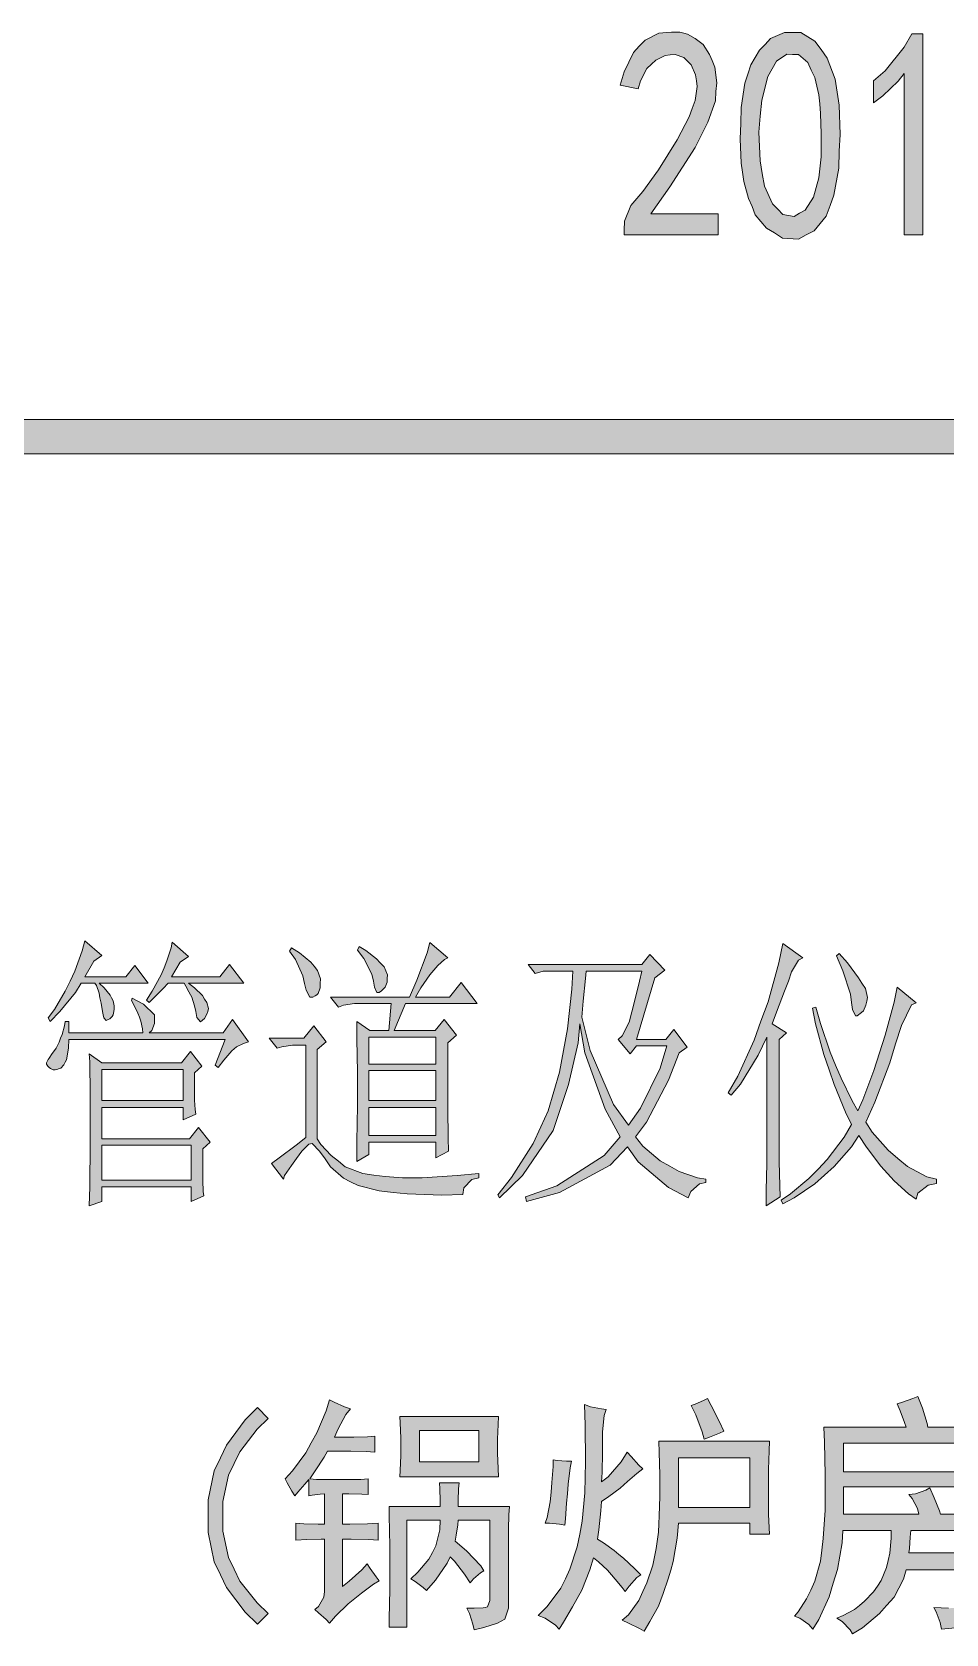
# Model space of a CAD drawing. Header units: millimetres. Extents: x 0 to 829, y 0 to 586.
# Drawn here: x 786.84 to 798.1, y 33.39 to 53.13 of the extents above; entities that cross this region are included whole.
import ezdxf

# ---------------------------------------------------------------- set-up
doc = ezdxf.new("R2010")
doc.units = ezdxf.units.MM

msp = doc.modelspace()

# ---------------------------------------------------------------- hatches: boundary and pattern name
h = msp.add_hatch(color=0)
h.dxf.hatch_style = 2
h.paths.add_polyline_path([(794.134528, 50.687111), (794.138056, 50.796472), (794.219194, 50.9905), (794.293278, 51.075167), (794.367361, 51.163361), (794.557861, 51.431472), (794.674278, 51.614917), (794.790694, 51.798361), (794.938861, 52.084111), (794.974139, 52.186417), (795.009417, 52.285194), (795.034111, 52.458056), (795.027056, 52.528611), (795.016472, 52.602694), (794.963556, 52.722639), (794.917694, 52.7685), (794.871833, 52.814361), (794.762472, 52.853167), (794.7025, 52.846111), (794.642528, 52.839056), (794.526111, 52.782611), (794.473194, 52.733222), (794.41675, 52.680306), (794.335611, 52.528611), (794.307389, 52.429833), (794.085139, 52.472167), (794.134528, 52.637972), (794.250944, 52.877861), (794.3215, 52.955472), (794.395583, 53.029556), (794.564917, 53.114222), (794.663694, 53.121278), (794.720139, 53.128333), (794.822444, 53.124806), (794.871833, 53.114222), (794.917694, 53.103639), (795.012944, 53.050722), (795.058806, 53.011917), (795.108194, 52.973111), (795.189333, 52.853167), (795.221083, 52.775556), (795.252833, 52.694417), (795.277528, 52.503917), (795.266944, 52.394556), (795.259889, 52.281667), (795.168167, 52.017083), (795.090556, 51.861861), (795.009417, 51.706639), (794.698972, 51.219806), (794.466139, 50.888194), (795.295167, 50.888194), (795.295167, 50.630667), (794.134528, 50.630667)])
h = msp.add_hatch(color=0)
h.paths.add_polyline_path([(795.573861, 52.002972), (795.577389, 52.197), (795.62325, 52.496861), (795.658528, 52.60975), (795.697333, 52.722639), (795.803167, 52.906083), (795.873722, 52.976639), (795.94075, 53.047194), (796.110083, 53.121278), (796.212389, 53.121278), (796.314694, 53.121278), (796.487556, 53.015444), (796.565167, 52.913139), (796.63925, 52.807306), (796.738028, 52.54625), (796.759194, 52.3875), (796.783889, 52.22875), (796.798, 51.865389), (796.787417, 51.660778), (796.780361, 51.452639), (796.720389, 51.1175), (796.674528, 50.9905), (796.625139, 50.859972), (796.476972, 50.680056), (796.378194, 50.630667), (796.282944, 50.57775), (796.085389, 50.588333), (795.986611, 50.651833), (795.891361, 50.711806), (795.75025, 50.874083), (795.711444, 50.976389), (795.669111, 51.075167), (795.612667, 51.286833), (795.595028, 51.399722), (795.577389, 51.512611), (795.566806, 51.812472)])
h.paths.add_polyline_path([(795.81375, 52.091167), (795.796111, 51.893611), (795.810222, 51.540833), (795.838444, 51.385611), (795.866667, 51.230389), (795.961917, 51.011667), (796.028944, 50.944639), (796.092444, 50.881139), (796.230028, 50.856444), (796.297056, 50.89525), (796.367611, 50.934056), (796.469917, 51.092806), (796.501667, 51.21275), (796.533417, 51.332694), (796.565167, 51.590222), (796.565167, 51.731333), (796.565167, 51.872444), (796.554583, 52.126444), (796.547528, 52.242861), (796.536944, 52.35575), (796.484028, 52.567417), (796.441694, 52.659139), (796.399361, 52.754389), (796.282944, 52.849639), (796.212389, 52.853167), (796.141833, 52.856694), (796.014833, 52.7685), (795.958389, 52.67325), (795.905472, 52.581528), (795.831389, 52.288722)])
h = msp.add_hatch(color=0)
h.dxf.hatch_style = 2
h.paths.add_polyline_path([(797.588222, 52.616806), (797.514139, 52.521556), (797.323639, 52.341639), (797.207222, 52.256972), (797.207222, 52.528611), (797.351861, 52.652083), (797.588222, 52.941361), (797.679944, 53.107167), (797.817528, 53.107167), (797.817528, 50.630667), (797.588222, 50.630667)])
h = msp.add_hatch(color=0)
h.dxf.hatch_style = 2
h.paths.add_polyline_path([(819.294639, 48.351722), (819.294639, 47.928389), (769.958667, 47.928389), (769.958667, 48.351722)])
h = msp.add_hatch(color=0)
h.dxf.hatch_style = 2
h.paths.add_polyline_path([(787.488194, 41.927639), (787.699861, 41.747722), (787.601083, 41.677167), (787.488194, 41.486667), (787.996194, 41.486667), (788.105556, 41.62425), (788.271361, 41.405528), (787.664583, 41.405528), (787.728083, 41.349083), (787.802167, 41.260889), (787.819806, 41.225611), (787.837444, 41.190333), (787.851556, 41.126833), (787.851556, 41.102139), (787.851556, 41.080972), (787.8445, 41.038639), (787.837444, 41.017472), (787.826861, 40.996306), (787.798639, 40.968083), (787.777472, 40.9575), (787.752778, 40.946917), (787.724556, 40.978667), (787.713972, 41.017472), (787.706917, 41.059806), (787.689278, 41.162111), (787.675167, 41.225611), (787.664583, 41.285583), (787.632833, 41.377306), (787.611667, 41.405528), (787.445861, 41.405528), (787.375306, 41.292639), (787.181278, 41.059806), (787.061333, 40.936333), (787.036639, 40.978667), (787.11425, 41.080972), (787.248306, 41.30675), (787.308278, 41.430222), (787.364722, 41.553694), (787.456444, 41.804167)])
h = msp.add_hatch(color=0)
h.dxf.hatch_style = 2
h.paths.add_polyline_path([(788.567694, 41.913528), (788.768778, 41.733611), (788.666472, 41.666583), (788.557111, 41.486667), (789.153306, 41.486667), (789.27325, 41.638361), (789.449639, 41.405528), (788.768778, 41.405528), (788.839333, 41.349083), (788.938111, 41.253833), (788.966333, 41.2115), (788.994556, 41.169167), (789.012194, 41.095083), (789.005139, 41.059806), (788.994556, 41.024528), (788.962806, 40.971611), (788.938111, 40.950444), (788.913417, 40.929278), (788.871083, 40.982194), (788.856972, 41.059806), (788.839333, 41.126833), (788.807583, 41.232667), (788.789944, 41.264417), (788.772306, 41.299694), (788.7335, 41.37025), (788.712333, 41.405528), (788.514778, 41.405528), (788.454806, 41.342028), (788.338389, 41.225611), (788.281944, 41.169167), (788.250194, 41.197389), (788.32075, 41.30675), (788.430111, 41.507833), (788.465389, 41.596028), (788.500667, 41.684222), (788.553583, 41.842972)])
h = msp.add_hatch(color=0)
h.paths.add_polyline_path([(791.234694, 40.823444), (791.266444, 41.155056), (790.881917, 41.155056), (790.811361, 41.155056), (790.677306, 41.133889), (790.617333, 41.112722), (790.518556, 41.236194), (791.488694, 41.236194), (791.580417, 41.444333), (791.707417, 41.779472), (791.742694, 41.91), (791.961417, 41.7195), (791.922611, 41.698333), (791.837944, 41.62425), (791.792083, 41.567806), (791.742694, 41.511361), (791.629806, 41.349083), (791.566306, 41.236194), (791.982583, 41.236194), (792.127222, 41.416111), (792.324778, 41.155056), (791.442833, 41.155056), (791.301722, 40.823444), (791.806194, 40.823444), (791.919083, 40.961028), (792.070778, 40.767), (791.961417, 40.67175), (791.961417, 40.050861), (791.961417, 39.860361), (791.968472, 39.500528), (791.972, 39.33825), (791.816778, 39.253583), (791.816778, 39.447611), (790.991278, 39.447611), (790.991278, 39.295917), (790.839583, 39.21125), (790.843111, 39.454667), (790.850167, 39.899167), (790.850167, 40.10025), (790.850167, 40.304861), (790.843111, 40.721139), (790.839583, 40.932806), (791.001861, 40.823444)])
h.paths.add_polyline_path([(790.991278, 40.329556), (790.991278, 39.959139), (791.816778, 39.959139), (791.816778, 40.329556)])
h.paths.add_polyline_path([(790.991278, 39.874472), (790.991278, 39.52875), (791.816778, 39.52875), (791.816778, 39.874472)])
h.paths.add_polyline_path([(790.991278, 40.742306), (790.991278, 40.410694), (791.816778, 40.410694), (791.816778, 40.742306)])
h = msp.add_hatch(color=0)
h.dxf.hatch_style = 2
h.paths.add_polyline_path([(790.850167, 41.81475), (790.871333, 41.857083), (790.952472, 41.807694), (791.083, 41.708917), (791.128861, 41.656), (791.17825, 41.606611), (791.220583, 41.507833), (791.217056, 41.4655), (791.213528, 41.419639), (791.188833, 41.356139), (791.167667, 41.334972), (791.1465, 41.313806), (791.118278, 41.292639), (791.090056, 41.292639), (791.058306, 41.359667), (791.047722, 41.430222), (791.026556, 41.518417), (790.927778, 41.712444)])
h = msp.add_hatch(color=0)
h.dxf.hatch_style = 2
h.paths.add_polyline_path([(795.884306, 38.664444), (795.887833, 38.854944), (795.894889, 39.1795), (795.894889, 39.310028), (795.894889, 40.742306), (795.789056, 40.520056), (795.570333, 40.16375), (795.453917, 40.026167), (795.418639, 40.054389), (795.535056, 40.259), (795.736139, 40.7035), (795.820806, 40.939861), (795.909, 41.176222), (796.043056, 41.656), (796.092444, 41.895889), (796.335861, 41.7195), (796.282944, 41.691278), (796.198278, 41.546639), (796.159472, 41.430222), (796.113611, 41.310278), (796.014833, 41.049222), (795.958389, 40.904583), (796.134778, 40.795222), (796.046583, 40.714083), (796.046583, 39.366472), (796.046583, 39.207722), (796.053639, 38.911389), (796.057167, 38.773806)])
h = msp.add_hatch(color=0)
h.dxf.hatch_style = 2
h.paths.add_polyline_path([(790.010556, 41.800639), (790.03525, 41.842972), (790.134028, 41.779472), (790.275139, 41.666583), (790.313944, 41.617194), (790.356278, 41.564278), (790.395083, 41.458444), (790.391556, 41.402), (790.388028, 41.349083), (790.366861, 41.278528), (790.349222, 41.264417), (790.328056, 41.250306), (790.299833, 41.236194), (790.285722, 41.236194), (790.261028, 41.236194), (790.215167, 41.320861), (790.197528, 41.402), (790.176361, 41.49725), (790.084639, 41.698333)])
h = msp.add_hatch(color=0)
h.paths.add_polyline_path([(794.515528, 41.472556), (794.286222, 40.714083), (794.649583, 40.714083), (794.748361, 40.837556), (794.914167, 40.618833), (794.815389, 40.548278), (794.681333, 40.213139), (794.413222, 39.694556), (794.275639, 39.514639), (794.367361, 39.398222), (794.579028, 39.218306), (794.698972, 39.151278), (794.815389, 39.08425), (795.041167, 39.006639), (795.143472, 38.992528), (795.143472, 38.950194), (795.065861, 38.936083), (794.9565, 38.840833), (794.92475, 38.759694), (794.681333, 38.890222), (794.307389, 39.204194), (794.176861, 39.391167), (793.961667, 39.165389), (793.33725, 38.826722), (792.931556, 38.717361), (792.920972, 38.773806), (793.3055, 38.911389), (793.887583, 39.281806), (794.088667, 39.514639), (793.901694, 39.853306), (793.651222, 40.548278), (793.59125, 40.904583), (793.570083, 40.67175), (793.450139, 40.156694), (793.354889, 39.874472), (793.259639, 39.59225), (792.882167, 39.034861), (792.599944, 38.759694), (792.578778, 38.7985), (792.748111, 39.013694), (793.012694, 39.429972), (793.107944, 39.634583), (793.199667, 39.835667), (793.340778, 40.308389), (793.386639, 40.5765), (793.436028, 40.844611), (793.492472, 41.334972), (793.503056, 41.553694), (793.139694, 41.553694), (793.040917, 41.525472), (792.952722, 41.638361), (794.35325, 41.638361), (794.452028, 41.761833), (794.639, 41.567806)])
h.paths.add_polyline_path([(794.063972, 40.714083), (794.113361, 40.756417), (794.198028, 40.92575), (794.229778, 41.05275), (794.265056, 41.17975), (794.325028, 41.430222), (794.35325, 41.553694), (793.668861, 41.553694), (793.658278, 41.4655), (793.630056, 41.183278), (793.612417, 40.98925), (793.71825, 40.5765), (794.004, 39.90975), (794.187444, 39.65575), (794.339139, 39.867417), (794.579028, 40.357778), (794.660167, 40.632944), (794.286222, 40.632944), (794.208611, 40.534167)])
h = msp.add_hatch(color=0)
h.dxf.hatch_style = 2
h.paths.add_polyline_path([(796.787417, 41.772417), (796.886194, 41.656), (797.023778, 41.472556), (797.066111, 41.409056), (797.108444, 41.342028), (797.136667, 41.229139), (797.126083, 41.183278), (797.1155, 41.133889), (797.08375, 41.066861), (797.062583, 41.045694), (797.006139, 41.003361), (796.984972, 41.003361), (796.949694, 41.0845), (796.939111, 41.169167), (796.925, 41.271472), (796.82975, 41.56075), (796.752139, 41.744194)])
h = msp.add_hatch(color=0)
h.dxf.hatch_style = 2
h.paths.add_polyline_path([(796.498139, 41.112722), (796.554583, 40.911639), (796.674528, 40.555333), (796.741556, 40.396583), (796.808583, 40.237833), (796.946167, 39.955611), (797.016722, 39.832139), (797.076694, 39.969722), (797.21075, 40.329556), (797.281306, 40.548278), (797.351861, 40.767), (797.46475, 41.172694), (797.500028, 41.359667), (797.732861, 41.165639), (797.676417, 41.140944), (797.552944, 40.883417), (797.478861, 40.657639), (797.408306, 40.424806), (797.224861, 39.9415), (797.1155, 39.694556), (797.193111, 39.571083), (797.390667, 39.348833), (797.507083, 39.246528), (797.627028, 39.14775), (797.866917, 39.02075), (797.986861, 38.992528), (797.986861, 38.939611), (797.881028, 38.918444), (797.754028, 38.819667), (797.732861, 38.745583), (797.641139, 38.812611), (797.46475, 38.971361), (797.380083, 39.063083), (797.298944, 39.151278), (797.122556, 39.384111), (797.027306, 39.52875), (796.935583, 39.391167), (796.723917, 39.14775), (796.603972, 39.041917), (796.484028, 38.936083), (796.230028, 38.759694), (796.092444, 38.689139), (796.071278, 38.731472), (796.184167, 38.809083), (796.413472, 38.999583), (796.526361, 39.116), (796.63925, 39.232417), (796.847389, 39.507583), (796.939111, 39.666333), (796.8615, 39.818028), (796.723917, 40.156694), (796.660417, 40.340139), (796.596917, 40.527111), (796.494611, 40.904583), (796.455806, 41.098611)])
h = msp.add_hatch(color=0)
h.dxf.hatch_style = 2
h.paths.add_polyline_path([(789.096861, 40.396583), (789.220333, 40.714083), (787.290639, 40.714083), (787.287111, 40.604722), (787.262417, 40.463611), (787.248306, 40.431861), (787.230667, 40.400111), (787.195389, 40.361306), (787.174222, 40.35425), (787.156583, 40.347194), (787.124833, 40.340139), (787.11425, 40.340139), (787.100139, 40.340139), (787.064861, 40.35425), (787.05075, 40.368361), (787.033111, 40.382472), (787.015472, 40.410694), (787.015472, 40.424806), (787.036639, 40.467139), (787.05075, 40.484778), (787.086028, 40.541222), (787.11425, 40.5765), (787.135417, 40.604722), (787.174222, 40.678806), (787.191861, 40.728194), (787.2095, 40.774056), (787.237722, 40.879889), (787.248306, 40.932806), (787.290639, 40.932806), (787.290639, 40.795222), (788.204333, 40.795222), (788.200806, 40.844611), (788.179639, 40.939861), (788.162, 40.98925), (788.144361, 41.038639), (788.094972, 41.140944), (788.063222, 41.193861), (788.073806, 41.222083), (788.211389, 41.148), (788.348972, 41.017472), (788.348972, 40.961028), (788.348972, 40.908111), (788.317222, 40.823444), (788.281944, 40.795222), (789.195639, 40.795222), (789.308528, 40.961028), (789.506083, 40.685861), (789.446111, 40.664694), (789.357917, 40.622361), (789.329694, 40.597667), (789.301472, 40.572972), (789.202694, 40.460083), (789.132139, 40.368361)])
h = msp.add_hatch(color=0)
h.dxf.hatch_style = 2
h.paths.add_polyline_path([(790.35275, 39.489944), (790.398611, 39.419389), (790.525611, 39.281806), (790.613806, 39.214778), (790.698472, 39.144222), (790.917194, 39.059556), (791.05125, 39.041917), (791.188833, 39.024278), (791.404028, 39.006639), (791.488694, 39.006639), (791.647444, 39.006639), (792.077833, 39.034861), (792.345944, 39.063083), (792.345944, 39.006639), (792.25775, 38.985472), (792.158972, 38.883167), (792.148389, 38.802028), (791.890861, 38.794972), (791.460472, 38.809083), (791.291139, 38.826722), (791.118278, 38.847889), (790.857222, 38.914917), (790.7655, 38.960778), (790.677306, 39.003111), (790.518556, 39.144222), (790.451528, 39.243), (790.380972, 39.33825), (790.28925, 39.429972), (790.271611, 39.426444), (790.250444, 39.422917), (790.165778, 39.334722), (790.09875, 39.246528), (790.03525, 39.161861), (789.950583, 39.034861), (789.936472, 38.992528), (789.791833, 39.186556), (789.883556, 39.253583), (790.095222, 39.412333), (790.211639, 39.504056), (790.211639, 40.643528), (790.123444, 40.643528), (790.049361, 40.643528), (789.918833, 40.622361), (789.858861, 40.604722), (789.760083, 40.728194), (790.186944, 40.728194), (790.310417, 40.879889), (790.462111, 40.685861), (790.35275, 40.590611)])
h = msp.add_hatch(color=0)
h.paths.add_polyline_path([(788.945167, 39.366472), (788.945167, 39.288861), (788.945167, 39.133639), (788.945167, 39.056028), (788.945167, 38.974889), (788.948694, 38.840833), (788.95575, 38.787917), (788.800528, 38.717361), (788.800528, 38.897278), (787.699861, 38.897278), (787.699861, 38.717361), (787.544639, 38.664444), (787.551694, 38.897278), (787.555222, 39.4335), (787.555222, 39.736889), (787.555222, 40.040278), (787.551694, 40.438917), (787.544639, 40.537694), (787.699861, 40.424806), (788.680583, 40.424806), (788.789944, 40.565917), (788.931056, 40.386), (788.842861, 40.301333), (788.842861, 40.026167), (788.842861, 39.966194), (788.849917, 39.849778), (788.856972, 39.793333), (788.70175, 39.722778), (788.70175, 39.874472), (787.699861, 39.874472), (787.699861, 39.489944), (788.779361, 39.489944), (788.888722, 39.627528), (789.033361, 39.447611)])
h.paths.add_polyline_path([(787.699861, 39.408806), (787.699861, 38.978417), (788.800528, 38.978417), (788.800528, 39.408806)])
h.paths.add_polyline_path([(787.699861, 40.343667), (787.699861, 39.959139), (788.70175, 39.959139), (788.70175, 40.343667)])
h = msp.add_hatch(color=0)
h.dxf.hatch_style = 2
h.paths.add_polyline_path([(789.7495, 33.640889), (789.615444, 33.506833), (789.46375, 33.655), (789.234444, 33.958389), (789.160361, 34.117139), (789.08275, 34.275889), (789.008667, 34.635722), (789.008667, 34.836806), (789.008667, 35.037889), (789.08275, 35.397722), (789.160361, 35.556472), (789.234444, 35.711694), (789.46375, 36.025667), (789.615444, 36.177361), (789.7495, 36.043306), (789.611917, 35.90925), (789.40025, 35.630556), (789.329694, 35.489444), (789.259139, 35.344806), (789.188583, 35.02025), (789.188583, 34.836806), (789.188583, 34.653361), (789.259139, 34.328806), (789.329694, 34.184167), (789.40025, 34.039528), (789.611917, 33.771417)])
h = msp.add_hatch(color=0)
h.dxf.hatch_style = 2
h.paths.add_polyline_path([(791.065361, 35.627028), (790.956, 35.634083), (790.769028, 35.641139), (790.687889, 35.641139), (790.47975, 35.641139), (790.437417, 35.567056), (790.328056, 35.397722), (790.261028, 35.298944), (790.345694, 35.291889), (790.525611, 35.288361), (790.613806, 35.288361), (790.705528, 35.288361), (790.888972, 35.291889), (790.980694, 35.298944), (790.980694, 35.104917), (790.903083, 35.108444), (790.744333, 35.1155), (790.663194, 35.1155), (790.663194, 34.738028), (790.754917, 34.738028), (790.973639, 34.745083), (791.104167, 34.752139), (791.104167, 34.544), (790.991278, 34.551056), (790.772556, 34.554583), (790.663194, 34.554583), (790.663194, 33.9725), (790.747861, 34.039528), (790.903083, 34.177111), (790.970111, 34.251194), (791.005389, 34.19475), (791.079472, 34.092444), (791.11475, 34.043056), (791.047722, 34.000722), (790.899556, 33.891361), (790.814889, 33.824333), (790.73375, 33.757306), (790.578528, 33.605611), (790.504444, 33.520944), (790.462111, 33.563278), (790.370389, 33.647944), (790.324528, 33.690278), (790.370389, 33.725556), (790.433889, 33.838444), (790.444472, 33.909), (790.444472, 34.554583), (790.402139, 34.554583), (790.22575, 34.551056), (790.091694, 34.544), (790.091694, 34.752139), (790.190472, 34.745083), (790.366861, 34.738028), (790.444472, 34.738028), (790.444472, 35.1155), (790.391556, 35.108444), (790.292778, 35.097861), (790.250444, 35.090806), (790.250444, 35.288361), (790.201056, 35.231917), (790.116389, 35.133139), (790.077583, 35.090806), (790.042306, 35.14725), (789.982333, 35.249556), (789.957639, 35.298944), (790.049361, 35.397722), (790.211639, 35.619972), (790.278667, 35.743444), (790.349222, 35.866917), (790.462111, 36.135028), (790.504444, 36.272611), (790.560889, 36.244389), (790.687889, 36.187944), (790.761972, 36.16325), (790.705528, 36.092694), (790.610278, 35.912778), (790.567944, 35.810472), (790.726694, 35.810472), (790.804306, 35.810472), (790.973639, 35.817528), (791.065361, 35.824583)])
h = msp.add_hatch(color=0)
h.dxf.hatch_style = 2
h.paths.add_polyline_path([(793.915806, 36.152667), (793.891111, 36.078583), (793.869944, 35.8775), (793.869944, 35.7505), (793.869944, 35.6235), (793.862889, 35.376556), (793.855833, 35.263667), (793.9405, 35.323639), (794.09925, 35.507083), (794.173333, 35.627028), (794.222722, 35.574111), (794.317972, 35.468278), (794.367361, 35.422417), (794.293278, 35.365972), (794.176861, 35.267194), (794.131, 35.224861), (794.085139, 35.182528), (793.947556, 35.080222), (793.855833, 35.02025), (793.848778, 34.903833), (793.824083, 34.671), (793.806444, 34.554583), (793.880528, 34.508722), (794.011056, 34.413472), (794.071028, 34.367611), (794.127472, 34.32175), (794.265056, 34.19475), (794.342667, 34.117139), (794.293278, 34.081861), (794.198028, 33.976028), (794.148639, 33.909), (794.113361, 33.958389), (794.025167, 34.060694), (793.979306, 34.117139), (793.929917, 34.173583), (793.820556, 34.275889), (793.757056, 34.325278), (793.714722, 34.177111), (793.615944, 33.926639), (793.555972, 33.824333), (793.499528, 33.722028), (793.386639, 33.531528), (793.333722, 33.446861), (793.291389, 33.49625), (793.160861, 33.580917), (793.076194, 33.616194), (793.185556, 33.725556), (793.354889, 33.951333), (793.411333, 34.06775), (793.467778, 34.184167), (793.555972, 34.459333), (793.587722, 34.618083), (793.619472, 34.776833), (793.651222, 35.126083), (793.65475, 35.316583), (793.658278, 35.510611), (793.65475, 35.958639), (793.647694, 36.212639), (793.721778, 36.187944), (793.855833, 36.159722)])
h = msp.add_hatch(color=0)
h.dxf.hatch_style = 2
h.paths.add_polyline_path([(795.161111, 36.286722), (795.206972, 36.202056), (795.312806, 36.000972), (795.365722, 35.884556), (795.312806, 35.859861), (795.189333, 35.810472), (795.122306, 35.785778), (795.097611, 35.8775), (795.02, 36.085639), (794.963556, 36.202056), (795.012944, 36.219694), (795.111722, 36.262028)])
h = msp.add_hatch(color=0)
h.paths.add_polyline_path([(797.644667, 35.104917), (797.725806, 35.1155), (797.852806, 35.157833), (797.902194, 35.189583), (797.955111, 35.066111), (798.022139, 34.903833), (798.03625, 34.8615), (798.583056, 34.8615), (798.685361, 34.8615), (798.911139, 34.865028), (799.034611, 34.872083), (799.034611, 34.653361), (798.911139, 34.660417), (798.685361, 34.663944), (798.583056, 34.663944), (797.669361, 34.663944), (797.662306, 34.579278), (797.651722, 34.441694), (797.644667, 34.38525), (798.791194, 34.38525), (798.777083, 34.293528), (798.752389, 34.103028), (798.73475, 34.000722), (798.720639, 33.901944), (798.688889, 33.743194), (798.674778, 33.683222), (798.660667, 33.626778), (798.600694, 33.549167), (798.558361, 33.528), (798.516028, 33.503306), (798.262028, 33.4645), (798.046833, 33.446861), (798.029194, 33.528), (797.979806, 33.658528), (797.951583, 33.714972), (798.1315, 33.704389), (798.350222, 33.707917), (798.381972, 33.725556), (798.41725, 33.746722), (798.463111, 33.81375), (798.473694, 33.859611), (798.487806, 33.923111), (798.508972, 34.081861), (798.523083, 34.177111), (797.609389, 34.177111), (797.577639, 34.060694), (797.461222, 33.841972), (797.3695, 33.739667), (797.281306, 33.637361), (797.073167, 33.460972), (796.949694, 33.386889), (796.921472, 33.439806), (796.822694, 33.538583), (796.755667, 33.580917), (796.836806, 33.612667), (796.974389, 33.690278), (797.037889, 33.739667), (797.097861, 33.789056), (797.207222, 33.905472), (797.256611, 33.976028), (797.302472, 34.046583), (797.3695, 34.205333), (797.390667, 34.293528), (797.408306, 34.381722), (797.425944, 34.568694), (797.425944, 34.663944), (796.82975, 34.663944), (796.822694, 34.508722), (796.76625, 34.180639), (796.713333, 34.014833), (796.660417, 33.8455), (796.536944, 33.563278), (796.462861, 33.446861), (796.413472, 33.503306), (796.300583, 33.580917), (796.233556, 33.605611), (796.279417, 33.658528), (796.381722, 33.820806), (796.434639, 33.926639), (796.484028, 34.036), (796.554583, 34.282944), (796.572222, 34.420528), (796.589861, 34.561639), (796.611028, 34.914417), (796.611028, 35.129611), (796.611028, 35.348333), (796.603972, 35.7505), (796.596917, 35.933944), (797.609389, 35.933944), (797.59175, 35.993917), (797.535306, 36.138556), (797.500028, 36.223222), (797.567056, 36.244389), (797.694056, 36.286722), (797.754028, 36.311417), (797.810472, 36.170306), (797.870444, 35.979806), (797.8775, 35.933944), (798.815889, 35.933944), (798.808833, 35.835167), (798.801778, 35.641139), (798.801778, 35.542361), (798.801778, 35.443583), (798.808833, 35.27425), (798.815889, 35.200167), (796.840333, 35.200167), (796.840333, 34.8615), (797.768139, 34.8615), (797.7505, 34.932056), (797.687, 35.055528)])
h.paths.add_polyline_path([(798.583056, 35.383611), (798.583056, 35.736389), (796.840333, 35.736389), (796.840333, 35.383611)])
h = msp.add_hatch(color=0)
h.paths.add_polyline_path([(791.372278, 35.323639), (791.375806, 35.40125), (791.382861, 35.584694), (791.382861, 35.690528), (791.382861, 35.799889), (791.375806, 35.986861), (791.372278, 36.068), (792.589361, 36.068), (792.582306, 35.969222), (792.57525, 35.785778), (792.57525, 35.701111), (792.57525, 35.616444), (792.582306, 35.425944), (792.589361, 35.323639)])
h.paths.add_polyline_path([(792.345944, 35.507083), (792.345944, 35.895139), (791.615694, 35.895139), (791.615694, 35.507083)])
h = msp.add_hatch(color=0)
h.paths.add_polyline_path([(795.926639, 35.761083), (795.923111, 35.644667), (795.916056, 35.415361), (795.916056, 35.298944), (795.916056, 34.946167), (795.916056, 34.8615), (795.923111, 34.695694), (795.926639, 34.618083), (795.683222, 34.618083), (795.683222, 34.752139), (794.804806, 34.752139), (794.787167, 34.568694), (794.741306, 34.279417), (794.709556, 34.173583), (794.677806, 34.064222), (794.617833, 33.884306), (794.586083, 33.806694), (794.557861, 33.729083), (794.452028, 33.538583), (794.381472, 33.422167), (794.325028, 33.453917), (794.190972, 33.520944), (794.113361, 33.556222), (794.190972, 33.62325), (794.317972, 33.799639), (794.367361, 33.909), (794.41675, 34.018361), (794.487306, 34.233556), (794.508472, 34.335861), (794.529639, 34.441694), (794.557861, 34.642778), (794.561389, 34.745083), (794.568444, 34.843861), (794.5755, 35.080222), (794.5755, 35.214278), (794.5755, 35.348333), (794.568444, 35.6235), (794.561389, 35.761083)])
h.paths.add_polyline_path([(795.683222, 34.946167), (795.683222, 35.556472), (794.804806, 35.556472), (794.804806, 34.946167)])
h = msp.add_hatch(color=0)
h.dxf.hatch_style = 2
h.paths.add_polyline_path([(793.488944, 35.517667), (793.471306, 35.433), (793.446611, 35.231917), (793.436028, 35.1155), (793.425444, 34.999083), (793.411333, 34.805056), (793.404278, 34.727444), (793.33725, 34.738028), (793.217306, 34.752139), (793.160861, 34.752139), (793.185556, 34.822694), (793.224361, 35.016722), (793.234944, 35.133139), (793.245528, 35.253083), (793.259639, 35.450639), (793.259639, 35.531778), (793.309028, 35.524722), (793.425444, 35.517667)])
h = msp.add_hatch(color=0)
h.dxf.hatch_style = 2
h.paths.add_polyline_path([(792.102528, 35.249556), (792.095472, 35.175472), (792.088417, 35.030833), (792.088417, 34.95675), (792.723417, 34.95675), (792.716361, 34.854444), (792.709306, 34.678056), (792.709306, 34.603972), (792.709306, 33.81375), (792.709306, 33.704389), (792.666972, 33.570333), (792.621111, 33.545639), (792.57525, 33.520944), (792.405917, 33.4645), (792.285972, 33.436278), (792.271861, 33.506833), (792.229528, 33.640889), (792.197778, 33.704389), (792.285972, 33.704389), (792.398861, 33.707917), (792.423556, 33.714972), (792.451778, 33.722028), (792.48, 33.799639), (792.48, 33.873722), (792.48, 34.787417), (792.088417, 34.787417), (792.084889, 34.730972), (792.063722, 34.603972), (792.053139, 34.529889), (792.19425, 34.409944), (792.370639, 34.2265), (792.405917, 34.166528), (792.363583, 34.141833), (792.278917, 34.06775), (792.236583, 34.018361), (792.169556, 34.124194), (792.046083, 34.282944), (791.993167, 34.335861), (791.954361, 34.25825), (791.809722, 34.050111), (791.700361, 33.923111), (791.658028, 33.958389), (791.55925, 34.032472), (791.506333, 34.06775), (791.594528, 34.148889), (791.728583, 34.307639), (791.774444, 34.392306), (791.816778, 34.473444), (791.862639, 34.671), (791.869694, 34.787417), (791.456944, 34.787417), (791.456944, 33.471556), (791.238222, 33.471556), (791.24175, 33.573861), (791.248806, 33.94075), (791.248806, 34.201806), (791.248806, 34.469917), (791.24175, 34.847389), (791.238222, 34.95675), (791.869694, 34.95675), (791.869694, 35.030833), (791.862639, 35.175472), (791.859111, 35.249556)])

# ---------------------------------------------------------------- linework, layer by layer
at = {"color": 0, "lineweight": 0}
for points in [[(794.134528, 50.687111), (794.138056, 50.796472), (794.219194, 50.9905), (794.293278, 51.075167), (794.367361, 51.163361), (794.557861, 51.431472), (794.674278, 51.614917), (794.790694, 51.798361), (794.938861, 52.084111), (794.974139, 52.186417), (795.009417, 52.285194), (795.034111, 52.458056), (795.027056, 52.528611), (795.016472, 52.602694), (794.963556, 52.722639), (794.917694, 52.7685), (794.871833, 52.814361), (794.762472, 52.853167), (794.7025, 52.846111), (794.642528, 52.839056), (794.526111, 52.782611), (794.473194, 52.733222), (794.41675, 52.680306), (794.335611, 52.528611), (794.307389, 52.429833), (794.085139, 52.472167), (794.134528, 52.637972), (794.250944, 52.877861), (794.3215, 52.955472), (794.395583, 53.029556), (794.564917, 53.114222), (794.663694, 53.121278), (794.720139, 53.128333), (794.822444, 53.124806), (794.871833, 53.114222), (794.917694, 53.103639), (795.012944, 53.050722), (795.058806, 53.011917), (795.108194, 52.973111), (795.189333, 52.853167), (795.221083, 52.775556), (795.252833, 52.694417), (795.277528, 52.503917), (795.266944, 52.394556), (795.259889, 52.281667), (795.168167, 52.017083), (795.090556, 51.861861), (795.009417, 51.706639), (794.698972, 51.219806), (794.466139, 50.888194), (795.295167, 50.888194), (795.295167, 50.630667), (794.134528, 50.630667)], [(795.573861, 52.002972), (795.577389, 52.197), (795.62325, 52.496861), (795.658528, 52.60975), (795.697333, 52.722639), (795.803167, 52.906083), (795.873722, 52.976639), (795.94075, 53.047194), (796.110083, 53.121278), (796.212389, 53.121278), (796.314694, 53.121278), (796.487556, 53.015444), (796.565167, 52.913139), (796.63925, 52.807306), (796.738028, 52.54625), (796.759194, 52.3875), (796.783889, 52.22875), (796.798, 51.865389), (796.787417, 51.660778), (796.780361, 51.452639), (796.720389, 51.1175), (796.674528, 50.9905), (796.625139, 50.859972), (796.476972, 50.680056), (796.378194, 50.630667), (796.282944, 50.57775), (796.085389, 50.588333), (795.986611, 50.651833), (795.891361, 50.711806), (795.75025, 50.874083), (795.711444, 50.976389), (795.669111, 51.075167), (795.612667, 51.286833), (795.595028, 51.399722), (795.577389, 51.512611), (795.566806, 51.812472)], [(797.588222, 52.616806), (797.514139, 52.521556), (797.323639, 52.341639), (797.207222, 52.256972), (797.207222, 52.528611), (797.351861, 52.652083), (797.588222, 52.941361), (797.679944, 53.107167), (797.817528, 53.107167), (797.817528, 50.630667), (797.588222, 50.630667)], [(795.81375, 52.091167), (795.796111, 51.893611), (795.810222, 51.540833), (795.838444, 51.385611), (795.866667, 51.230389), (795.961917, 51.011667), (796.028944, 50.944639), (796.092444, 50.881139), (796.230028, 50.856444), (796.297056, 50.89525), (796.367611, 50.934056), (796.469917, 51.092806), (796.501667, 51.21275), (796.533417, 51.332694), (796.565167, 51.590222), (796.565167, 51.731333), (796.565167, 51.872444), (796.554583, 52.126444), (796.547528, 52.242861), (796.536944, 52.35575), (796.484028, 52.567417), (796.441694, 52.659139), (796.399361, 52.754389), (796.282944, 52.849639), (796.212389, 52.853167), (796.141833, 52.856694), (796.014833, 52.7685), (795.958389, 52.67325), (795.905472, 52.581528), (795.831389, 52.288722)], [(819.294639, 48.351722), (819.294639, 47.928389), (769.958667, 47.928389), (769.958667, 48.351722)], [(787.488194, 41.927639), (787.699861, 41.747722), (787.601083, 41.677167), (787.488194, 41.486667), (787.996194, 41.486667), (788.105556, 41.62425), (788.271361, 41.405528), (787.664583, 41.405528), (787.728083, 41.349083), (787.802167, 41.260889), (787.819806, 41.225611), (787.837444, 41.190333), (787.851556, 41.126833), (787.851556, 41.102139), (787.851556, 41.080972), (787.8445, 41.038639), (787.837444, 41.017472), (787.826861, 40.996306), (787.798639, 40.968083), (787.777472, 40.9575), (787.752778, 40.946917), (787.724556, 40.978667), (787.713972, 41.017472), (787.706917, 41.059806), (787.689278, 41.162111), (787.675167, 41.225611), (787.664583, 41.285583), (787.632833, 41.377306), (787.611667, 41.405528), (787.445861, 41.405528), (787.375306, 41.292639), (787.181278, 41.059806), (787.061333, 40.936333), (787.036639, 40.978667), (787.11425, 41.080972), (787.248306, 41.30675), (787.308278, 41.430222), (787.364722, 41.553694), (787.456444, 41.804167)], [(788.567694, 41.913528), (788.768778, 41.733611), (788.666472, 41.666583), (788.557111, 41.486667), (789.153306, 41.486667), (789.27325, 41.638361), (789.449639, 41.405528), (788.768778, 41.405528), (788.839333, 41.349083), (788.938111, 41.253833), (788.966333, 41.2115), (788.994556, 41.169167), (789.012194, 41.095083), (789.005139, 41.059806), (788.994556, 41.024528), (788.962806, 40.971611), (788.938111, 40.950444), (788.913417, 40.929278), (788.871083, 40.982194), (788.856972, 41.059806), (788.839333, 41.126833), (788.807583, 41.232667), (788.789944, 41.264417), (788.772306, 41.299694), (788.7335, 41.37025), (788.712333, 41.405528), (788.514778, 41.405528), (788.454806, 41.342028), (788.338389, 41.225611), (788.281944, 41.169167), (788.250194, 41.197389), (788.32075, 41.30675), (788.430111, 41.507833), (788.465389, 41.596028), (788.500667, 41.684222), (788.553583, 41.842972)], [(791.234694, 40.823444), (791.266444, 41.155056), (790.881917, 41.155056), (790.811361, 41.155056), (790.677306, 41.133889), (790.617333, 41.112722), (790.518556, 41.236194), (791.488694, 41.236194), (791.580417, 41.444333), (791.707417, 41.779472), (791.742694, 41.91), (791.961417, 41.7195), (791.922611, 41.698333), (791.837944, 41.62425), (791.792083, 41.567806), (791.742694, 41.511361), (791.629806, 41.349083), (791.566306, 41.236194), (791.982583, 41.236194), (792.127222, 41.416111), (792.324778, 41.155056), (791.442833, 41.155056), (791.301722, 40.823444), (791.806194, 40.823444), (791.919083, 40.961028), (792.070778, 40.767), (791.961417, 40.67175), (791.961417, 40.050861), (791.961417, 39.860361), (791.968472, 39.500528), (791.972, 39.33825), (791.816778, 39.253583), (791.816778, 39.447611), (790.991278, 39.447611), (790.991278, 39.295917), (790.839583, 39.21125), (790.843111, 39.454667), (790.850167, 39.899167), (790.850167, 40.10025), (790.850167, 40.304861), (790.843111, 40.721139), (790.839583, 40.932806), (791.001861, 40.823444)], [(790.850167, 41.81475), (790.871333, 41.857083), (790.952472, 41.807694), (791.083, 41.708917), (791.128861, 41.656), (791.17825, 41.606611), (791.220583, 41.507833), (791.217056, 41.4655), (791.213528, 41.419639), (791.188833, 41.356139), (791.167667, 41.334972), (791.1465, 41.313806), (791.118278, 41.292639), (791.090056, 41.292639), (791.058306, 41.359667), (791.047722, 41.430222), (791.026556, 41.518417), (790.927778, 41.712444)], [(795.884306, 38.664444), (795.887833, 38.854944), (795.894889, 39.1795), (795.894889, 39.310028), (795.894889, 40.742306), (795.789056, 40.520056), (795.570333, 40.16375), (795.453917, 40.026167), (795.418639, 40.054389), (795.535056, 40.259), (795.736139, 40.7035), (795.820806, 40.939861), (795.909, 41.176222), (796.043056, 41.656), (796.092444, 41.895889), (796.335861, 41.7195), (796.282944, 41.691278), (796.198278, 41.546639), (796.159472, 41.430222), (796.113611, 41.310278), (796.014833, 41.049222), (795.958389, 40.904583), (796.134778, 40.795222), (796.046583, 40.714083), (796.046583, 39.366472), (796.046583, 39.207722), (796.053639, 38.911389), (796.057167, 38.773806)], [(790.010556, 41.800639), (790.03525, 41.842972), (790.134028, 41.779472), (790.275139, 41.666583), (790.313944, 41.617194), (790.356278, 41.564278), (790.395083, 41.458444), (790.391556, 41.402), (790.388028, 41.349083), (790.366861, 41.278528), (790.349222, 41.264417), (790.328056, 41.250306), (790.299833, 41.236194), (790.285722, 41.236194), (790.261028, 41.236194), (790.215167, 41.320861), (790.197528, 41.402), (790.176361, 41.49725), (790.084639, 41.698333)], [(794.515528, 41.472556), (794.286222, 40.714083), (794.649583, 40.714083), (794.748361, 40.837556), (794.914167, 40.618833), (794.815389, 40.548278), (794.681333, 40.213139), (794.413222, 39.694556), (794.275639, 39.514639), (794.367361, 39.398222), (794.579028, 39.218306), (794.698972, 39.151278), (794.815389, 39.08425), (795.041167, 39.006639), (795.143472, 38.992528), (795.143472, 38.950194), (795.065861, 38.936083), (794.9565, 38.840833), (794.92475, 38.759694), (794.681333, 38.890222), (794.307389, 39.204194), (794.176861, 39.391167), (793.961667, 39.165389), (793.33725, 38.826722), (792.931556, 38.717361), (792.920972, 38.773806), (793.3055, 38.911389), (793.887583, 39.281806), (794.088667, 39.514639), (793.901694, 39.853306), (793.651222, 40.548278), (793.59125, 40.904583), (793.570083, 40.67175), (793.450139, 40.156694), (793.354889, 39.874472), (793.259639, 39.59225), (792.882167, 39.034861), (792.599944, 38.759694), (792.578778, 38.7985), (792.748111, 39.013694), (793.012694, 39.429972), (793.107944, 39.634583), (793.199667, 39.835667), (793.340778, 40.308389), (793.386639, 40.5765), (793.436028, 40.844611), (793.492472, 41.334972), (793.503056, 41.553694), (793.139694, 41.553694), (793.040917, 41.525472), (792.952722, 41.638361), (794.35325, 41.638361), (794.452028, 41.761833), (794.639, 41.567806)], [(796.787417, 41.772417), (796.886194, 41.656), (797.023778, 41.472556), (797.066111, 41.409056), (797.108444, 41.342028), (797.136667, 41.229139), (797.126083, 41.183278), (797.1155, 41.133889), (797.08375, 41.066861), (797.062583, 41.045694), (797.006139, 41.003361), (796.984972, 41.003361), (796.949694, 41.0845), (796.939111, 41.169167), (796.925, 41.271472), (796.82975, 41.56075), (796.752139, 41.744194)], [(794.063972, 40.714083), (794.113361, 40.756417), (794.198028, 40.92575), (794.229778, 41.05275), (794.265056, 41.17975), (794.325028, 41.430222), (794.35325, 41.553694), (793.668861, 41.553694), (793.658278, 41.4655), (793.630056, 41.183278), (793.612417, 40.98925), (793.71825, 40.5765), (794.004, 39.90975), (794.187444, 39.65575), (794.339139, 39.867417), (794.579028, 40.357778), (794.660167, 40.632944), (794.286222, 40.632944), (794.208611, 40.534167)], [(796.498139, 41.112722), (796.554583, 40.911639), (796.674528, 40.555333), (796.741556, 40.396583), (796.808583, 40.237833), (796.946167, 39.955611), (797.016722, 39.832139), (797.076694, 39.969722), (797.21075, 40.329556), (797.281306, 40.548278), (797.351861, 40.767), (797.46475, 41.172694), (797.500028, 41.359667), (797.732861, 41.165639), (797.676417, 41.140944), (797.552944, 40.883417), (797.478861, 40.657639), (797.408306, 40.424806), (797.224861, 39.9415), (797.1155, 39.694556), (797.193111, 39.571083), (797.390667, 39.348833), (797.507083, 39.246528), (797.627028, 39.14775), (797.866917, 39.02075), (797.986861, 38.992528), (797.986861, 38.939611), (797.881028, 38.918444), (797.754028, 38.819667), (797.732861, 38.745583), (797.641139, 38.812611), (797.46475, 38.971361), (797.380083, 39.063083), (797.298944, 39.151278), (797.122556, 39.384111), (797.027306, 39.52875), (796.935583, 39.391167), (796.723917, 39.14775), (796.603972, 39.041917), (796.484028, 38.936083), (796.230028, 38.759694), (796.092444, 38.689139), (796.071278, 38.731472), (796.184167, 38.809083), (796.413472, 38.999583), (796.526361, 39.116), (796.63925, 39.232417), (796.847389, 39.507583), (796.939111, 39.666333), (796.8615, 39.818028), (796.723917, 40.156694), (796.660417, 40.340139), (796.596917, 40.527111), (796.494611, 40.904583), (796.455806, 41.098611)], [(789.096861, 40.396583), (789.220333, 40.714083), (787.290639, 40.714083), (787.287111, 40.604722), (787.262417, 40.463611), (787.248306, 40.431861), (787.230667, 40.400111), (787.195389, 40.361306), (787.174222, 40.35425), (787.156583, 40.347194), (787.124833, 40.340139), (787.11425, 40.340139), (787.100139, 40.340139), (787.064861, 40.35425), (787.05075, 40.368361), (787.033111, 40.382472), (787.015472, 40.410694), (787.015472, 40.424806), (787.036639, 40.467139), (787.05075, 40.484778), (787.086028, 40.541222), (787.11425, 40.5765), (787.135417, 40.604722), (787.174222, 40.678806), (787.191861, 40.728194), (787.2095, 40.774056), (787.237722, 40.879889), (787.248306, 40.932806), (787.290639, 40.932806), (787.290639, 40.795222), (788.204333, 40.795222), (788.200806, 40.844611), (788.179639, 40.939861), (788.162, 40.98925), (788.144361, 41.038639), (788.094972, 41.140944), (788.063222, 41.193861), (788.073806, 41.222083), (788.211389, 41.148), (788.348972, 41.017472), (788.348972, 40.961028), (788.348972, 40.908111), (788.317222, 40.823444), (788.281944, 40.795222), (789.195639, 40.795222), (789.308528, 40.961028), (789.506083, 40.685861), (789.446111, 40.664694), (789.357917, 40.622361), (789.329694, 40.597667), (789.301472, 40.572972), (789.202694, 40.460083), (789.132139, 40.368361)], [(790.35275, 39.489944), (790.398611, 39.419389), (790.525611, 39.281806), (790.613806, 39.214778), (790.698472, 39.144222), (790.917194, 39.059556), (791.05125, 39.041917), (791.188833, 39.024278), (791.404028, 39.006639), (791.488694, 39.006639), (791.647444, 39.006639), (792.077833, 39.034861), (792.345944, 39.063083), (792.345944, 39.006639), (792.25775, 38.985472), (792.158972, 38.883167), (792.148389, 38.802028), (791.890861, 38.794972), (791.460472, 38.809083), (791.291139, 38.826722), (791.118278, 38.847889), (790.857222, 38.914917), (790.7655, 38.960778), (790.677306, 39.003111), (790.518556, 39.144222), (790.451528, 39.243), (790.380972, 39.33825), (790.28925, 39.429972), (790.271611, 39.426444), (790.250444, 39.422917), (790.165778, 39.334722), (790.09875, 39.246528), (790.03525, 39.161861), (789.950583, 39.034861), (789.936472, 38.992528), (789.791833, 39.186556), (789.883556, 39.253583), (790.095222, 39.412333), (790.211639, 39.504056), (790.211639, 40.643528), (790.123444, 40.643528), (790.049361, 40.643528), (789.918833, 40.622361), (789.858861, 40.604722), (789.760083, 40.728194), (790.186944, 40.728194), (790.310417, 40.879889), (790.462111, 40.685861), (790.35275, 40.590611)], [(790.991278, 40.742306), (790.991278, 40.410694), (791.816778, 40.410694), (791.816778, 40.742306)], [(788.945167, 39.366472), (788.945167, 39.288861), (788.945167, 39.133639), (788.945167, 39.056028), (788.945167, 38.974889), (788.948694, 38.840833), (788.95575, 38.787917), (788.800528, 38.717361), (788.800528, 38.897278), (787.699861, 38.897278), (787.699861, 38.717361), (787.544639, 38.664444), (787.551694, 38.897278), (787.555222, 39.4335), (787.555222, 39.736889), (787.555222, 40.040278), (787.551694, 40.438917), (787.544639, 40.537694), (787.699861, 40.424806), (788.680583, 40.424806), (788.789944, 40.565917), (788.931056, 40.386), (788.842861, 40.301333), (788.842861, 40.026167), (788.842861, 39.966194), (788.849917, 39.849778), (788.856972, 39.793333), (788.70175, 39.722778), (788.70175, 39.874472), (787.699861, 39.874472), (787.699861, 39.489944), (788.779361, 39.489944), (788.888722, 39.627528), (789.033361, 39.447611)], [(787.699861, 40.343667), (787.699861, 39.959139), (788.70175, 39.959139), (788.70175, 40.343667)], [(790.991278, 40.329556), (790.991278, 39.959139), (791.816778, 39.959139), (791.816778, 40.329556)], [(790.991278, 39.874472), (790.991278, 39.52875), (791.816778, 39.52875), (791.816778, 39.874472)], [(787.699861, 39.408806), (787.699861, 38.978417), (788.800528, 38.978417), (788.800528, 39.408806)], [(789.7495, 33.640889), (789.615444, 33.506833), (789.46375, 33.655), (789.234444, 33.958389), (789.160361, 34.117139), (789.08275, 34.275889), (789.008667, 34.635722), (789.008667, 34.836806), (789.008667, 35.037889), (789.08275, 35.397722), (789.160361, 35.556472), (789.234444, 35.711694), (789.46375, 36.025667), (789.615444, 36.177361), (789.7495, 36.043306), (789.611917, 35.90925), (789.40025, 35.630556), (789.329694, 35.489444), (789.259139, 35.344806), (789.188583, 35.02025), (789.188583, 34.836806), (789.188583, 34.653361), (789.259139, 34.328806), (789.329694, 34.184167), (789.40025, 34.039528), (789.611917, 33.771417)], [(791.065361, 35.627028), (790.956, 35.634083), (790.769028, 35.641139), (790.687889, 35.641139), (790.47975, 35.641139), (790.437417, 35.567056), (790.328056, 35.397722), (790.261028, 35.298944), (790.345694, 35.291889), (790.525611, 35.288361), (790.613806, 35.288361), (790.705528, 35.288361), (790.888972, 35.291889), (790.980694, 35.298944), (790.980694, 35.104917), (790.903083, 35.108444), (790.744333, 35.1155), (790.663194, 35.1155), (790.663194, 34.738028), (790.754917, 34.738028), (790.973639, 34.745083), (791.104167, 34.752139), (791.104167, 34.544), (790.991278, 34.551056), (790.772556, 34.554583), (790.663194, 34.554583), (790.663194, 33.9725), (790.747861, 34.039528), (790.903083, 34.177111), (790.970111, 34.251194), (791.005389, 34.19475), (791.079472, 34.092444), (791.11475, 34.043056), (791.047722, 34.000722), (790.899556, 33.891361), (790.814889, 33.824333), (790.73375, 33.757306), (790.578528, 33.605611), (790.504444, 33.520944), (790.462111, 33.563278), (790.370389, 33.647944), (790.324528, 33.690278), (790.370389, 33.725556), (790.433889, 33.838444), (790.444472, 33.909), (790.444472, 34.554583), (790.402139, 34.554583), (790.22575, 34.551056), (790.091694, 34.544), (790.091694, 34.752139), (790.190472, 34.745083), (790.366861, 34.738028), (790.444472, 34.738028), (790.444472, 35.1155), (790.391556, 35.108444), (790.292778, 35.097861), (790.250444, 35.090806), (790.250444, 35.288361), (790.201056, 35.231917), (790.116389, 35.133139), (790.077583, 35.090806), (790.042306, 35.14725), (789.982333, 35.249556), (789.957639, 35.298944), (790.049361, 35.397722), (790.211639, 35.619972), (790.278667, 35.743444), (790.349222, 35.866917), (790.462111, 36.135028), (790.504444, 36.272611), (790.560889, 36.244389), (790.687889, 36.187944), (790.761972, 36.16325), (790.705528, 36.092694), (790.610278, 35.912778), (790.567944, 35.810472), (790.726694, 35.810472), (790.804306, 35.810472), (790.973639, 35.817528), (791.065361, 35.824583)], [(793.915806, 36.152667), (793.891111, 36.078583), (793.869944, 35.8775), (793.869944, 35.7505), (793.869944, 35.6235), (793.862889, 35.376556), (793.855833, 35.263667), (793.9405, 35.323639), (794.09925, 35.507083), (794.173333, 35.627028), (794.222722, 35.574111), (794.317972, 35.468278), (794.367361, 35.422417), (794.293278, 35.365972), (794.176861, 35.267194), (794.131, 35.224861), (794.085139, 35.182528), (793.947556, 35.080222), (793.855833, 35.02025), (793.848778, 34.903833), (793.824083, 34.671), (793.806444, 34.554583), (793.880528, 34.508722), (794.011056, 34.413472), (794.071028, 34.367611), (794.127472, 34.32175), (794.265056, 34.19475), (794.342667, 34.117139), (794.293278, 34.081861), (794.198028, 33.976028), (794.148639, 33.909), (794.113361, 33.958389), (794.025167, 34.060694), (793.979306, 34.117139), (793.929917, 34.173583), (793.820556, 34.275889), (793.757056, 34.325278), (793.714722, 34.177111), (793.615944, 33.926639), (793.555972, 33.824333), (793.499528, 33.722028), (793.386639, 33.531528), (793.333722, 33.446861), (793.291389, 33.49625), (793.160861, 33.580917), (793.076194, 33.616194), (793.185556, 33.725556), (793.354889, 33.951333), (793.411333, 34.06775), (793.467778, 34.184167), (793.555972, 34.459333), (793.587722, 34.618083), (793.619472, 34.776833), (793.651222, 35.126083), (793.65475, 35.316583), (793.658278, 35.510611), (793.65475, 35.958639), (793.647694, 36.212639), (793.721778, 36.187944), (793.855833, 36.159722)], [(795.161111, 36.286722), (795.206972, 36.202056), (795.312806, 36.000972), (795.365722, 35.884556), (795.312806, 35.859861), (795.189333, 35.810472), (795.122306, 35.785778), (795.097611, 35.8775), (795.02, 36.085639), (794.963556, 36.202056), (795.012944, 36.219694), (795.111722, 36.262028)], [(791.372278, 35.323639), (791.375806, 35.40125), (791.382861, 35.584694), (791.382861, 35.690528), (791.382861, 35.799889), (791.375806, 35.986861), (791.372278, 36.068), (792.589361, 36.068), (792.582306, 35.969222), (792.57525, 35.785778), (792.57525, 35.701111), (792.57525, 35.616444), (792.582306, 35.425944), (792.589361, 35.323639)], [(792.345944, 35.507083), (792.345944, 35.895139), (791.615694, 35.895139), (791.615694, 35.507083)], [(795.926639, 35.761083), (795.923111, 35.644667), (795.916056, 35.415361), (795.916056, 35.298944), (795.916056, 34.946167), (795.916056, 34.8615), (795.923111, 34.695694), (795.926639, 34.618083), (795.683222, 34.618083), (795.683222, 34.752139), (794.804806, 34.752139), (794.787167, 34.568694), (794.741306, 34.279417), (794.709556, 34.173583), (794.677806, 34.064222), (794.617833, 33.884306), (794.586083, 33.806694), (794.557861, 33.729083), (794.452028, 33.538583), (794.381472, 33.422167), (794.325028, 33.453917), (794.190972, 33.520944), (794.113361, 33.556222), (794.190972, 33.62325), (794.317972, 33.799639), (794.367361, 33.909), (794.41675, 34.018361), (794.487306, 34.233556), (794.508472, 34.335861), (794.529639, 34.441694), (794.557861, 34.642778), (794.561389, 34.745083), (794.568444, 34.843861), (794.5755, 35.080222), (794.5755, 35.214278), (794.5755, 35.348333), (794.568444, 35.6235), (794.561389, 35.761083)], [(798.583056, 35.383611), (798.583056, 35.736389), (796.840333, 35.736389), (796.840333, 35.383611)], [(795.683222, 34.946167), (795.683222, 35.556472), (794.804806, 35.556472), (794.804806, 34.946167)], [(793.488944, 35.517667), (793.471306, 35.433), (793.446611, 35.231917), (793.436028, 35.1155), (793.425444, 34.999083), (793.411333, 34.805056), (793.404278, 34.727444), (793.33725, 34.738028), (793.217306, 34.752139), (793.160861, 34.752139), (793.185556, 34.822694), (793.224361, 35.016722), (793.234944, 35.133139), (793.245528, 35.253083), (793.259639, 35.450639), (793.259639, 35.531778), (793.309028, 35.524722), (793.425444, 35.517667)], [(792.102528, 35.249556), (792.095472, 35.175472), (792.088417, 35.030833), (792.088417, 34.95675), (792.723417, 34.95675), (792.716361, 34.854444), (792.709306, 34.678056), (792.709306, 34.603972), (792.709306, 33.81375), (792.709306, 33.704389), (792.666972, 33.570333), (792.621111, 33.545639), (792.57525, 33.520944), (792.405917, 33.4645), (792.285972, 33.436278), (792.271861, 33.506833), (792.229528, 33.640889), (792.197778, 33.704389), (792.285972, 33.704389), (792.398861, 33.707917), (792.423556, 33.714972), (792.451778, 33.722028), (792.48, 33.799639), (792.48, 33.873722), (792.48, 34.787417), (792.088417, 34.787417), (792.084889, 34.730972), (792.063722, 34.603972), (792.053139, 34.529889), (792.19425, 34.409944), (792.370639, 34.2265), (792.405917, 34.166528), (792.363583, 34.141833), (792.278917, 34.06775), (792.236583, 34.018361), (792.169556, 34.124194), (792.046083, 34.282944), (791.993167, 34.335861), (791.954361, 34.25825), (791.809722, 34.050111), (791.700361, 33.923111), (791.658028, 33.958389), (791.55925, 34.032472), (791.506333, 34.06775), (791.594528, 34.148889), (791.728583, 34.307639), (791.774444, 34.392306), (791.816778, 34.473444), (791.862639, 34.671), (791.869694, 34.787417), (791.456944, 34.787417), (791.456944, 33.471556), (791.238222, 33.471556), (791.24175, 33.573861), (791.248806, 33.94075), (791.248806, 34.201806), (791.248806, 34.469917), (791.24175, 34.847389), (791.238222, 34.95675), (791.869694, 34.95675), (791.869694, 35.030833), (791.862639, 35.175472), (791.859111, 35.249556)]]:
    msp.add_lwpolyline(points, close=True, dxfattribs=at)
for points in [[(798.523083, 34.177111), (797.609389, 34.177111), (797.577639, 34.060694), (797.461222, 33.841972), (797.3695, 33.739667), (797.281306, 33.637361), (797.073167, 33.460972), (796.949694, 33.386889), (796.921472, 33.439806), (796.822694, 33.538583), (796.755667, 33.580917), (796.836806, 33.612667), (796.974389, 33.690278), (797.037889, 33.739667), (797.097861, 33.789056), (797.207222, 33.905472), (797.256611, 33.976028), (797.302472, 34.046583), (797.3695, 34.205333), (797.390667, 34.293528), (797.408306, 34.381722), (797.425944, 34.568694), (797.425944, 34.663944), (796.82975, 34.663944), (796.822694, 34.508722), (796.76625, 34.180639), (796.713333, 34.014833), (796.660417, 33.8455), (796.536944, 33.563278), (796.462861, 33.446861), (796.413472, 33.503306), (796.300583, 33.580917), (796.233556, 33.605611), (796.279417, 33.658528), (796.381722, 33.820806), (796.434639, 33.926639), (796.484028, 34.036), (796.554583, 34.282944), (796.572222, 34.420528), (796.589861, 34.561639), (796.611028, 34.914417), (796.611028, 35.129611), (796.611028, 35.348333), (796.603972, 35.7505), (796.596917, 35.933944), (797.609389, 35.933944), (797.59175, 35.993917), (797.535306, 36.138556), (797.500028, 36.223222), (797.567056, 36.244389), (797.694056, 36.286722), (797.754028, 36.311417), (797.810472, 36.170306), (797.870444, 35.979806), (797.8775, 35.933944), (798.815889, 35.933944)], [(798.815889, 35.200167), (796.840333, 35.200167), (796.840333, 34.8615), (797.768139, 34.8615), (797.7505, 34.932056), (797.687, 35.055528), (797.644667, 35.104917), (797.725806, 35.1155), (797.852806, 35.157833), (797.902194, 35.189583), (797.955111, 35.066111), (798.022139, 34.903833), (798.03625, 34.8615), (798.583056, 34.8615)], [(798.583056, 34.663944), (797.669361, 34.663944), (797.662306, 34.579278), (797.651722, 34.441694), (797.644667, 34.38525), (798.791194, 34.38525)], [(798.262028, 33.4645), (798.046833, 33.446861), (798.029194, 33.528), (797.979806, 33.658528), (797.951583, 33.714972), (798.1315, 33.704389)]]:
    msp.add_lwpolyline(points, dxfattribs=at)

doc.saveas('drawing.dxf')
